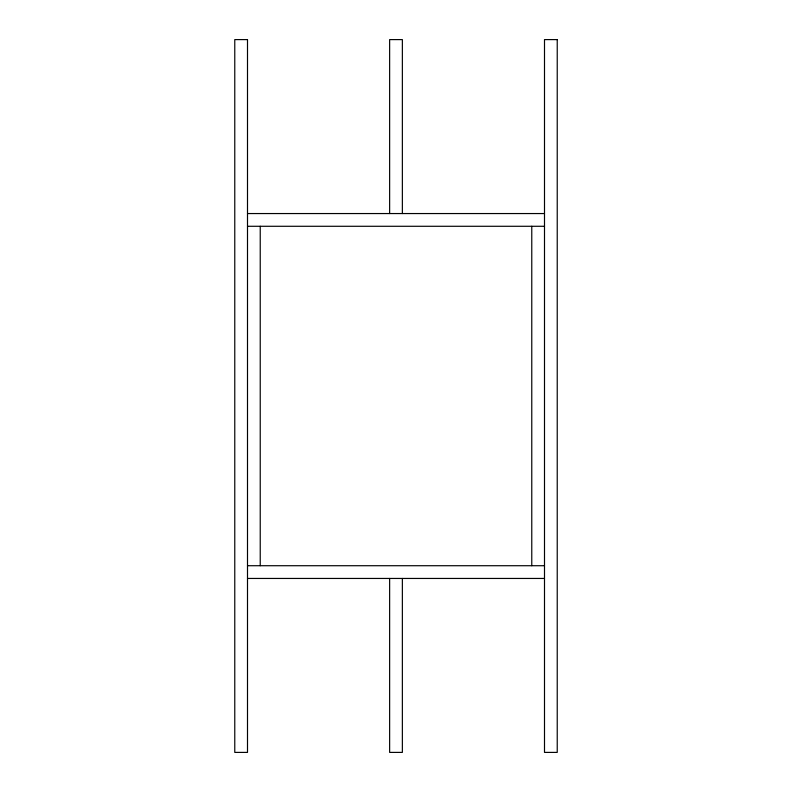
<?xml version="1.0" encoding="UTF-8"?>
<svg xmlns="http://www.w3.org/2000/svg" width="792" height="792" viewBox="0 0 792 792"><rect width="100%" height="100%" fill="white"/><g stroke="black" fill="none" stroke-linecap="round" stroke-linejoin="round"><path stroke-width="1.19" d="M247.5 213.553L544.5 213.553M247.5 226.284L544.5 226.284M247.5 565.716L544.5 565.716M247.5 578.447L544.5 578.447M531.769 226.284L531.769 565.716M402.366 213.553L402.366 39.6L389.634 39.6L389.634 213.553M402.366 578.447L402.366 752.4L389.634 752.4L389.634 578.447M260.231 226.284L260.231 565.716M247.5 39.6L234.769 39.6L234.769 752.4L247.5 752.4L247.5 39.6M557.231 39.6L544.5 39.6L544.5 752.4L557.231 752.4L557.231 39.6"/></g></svg>
